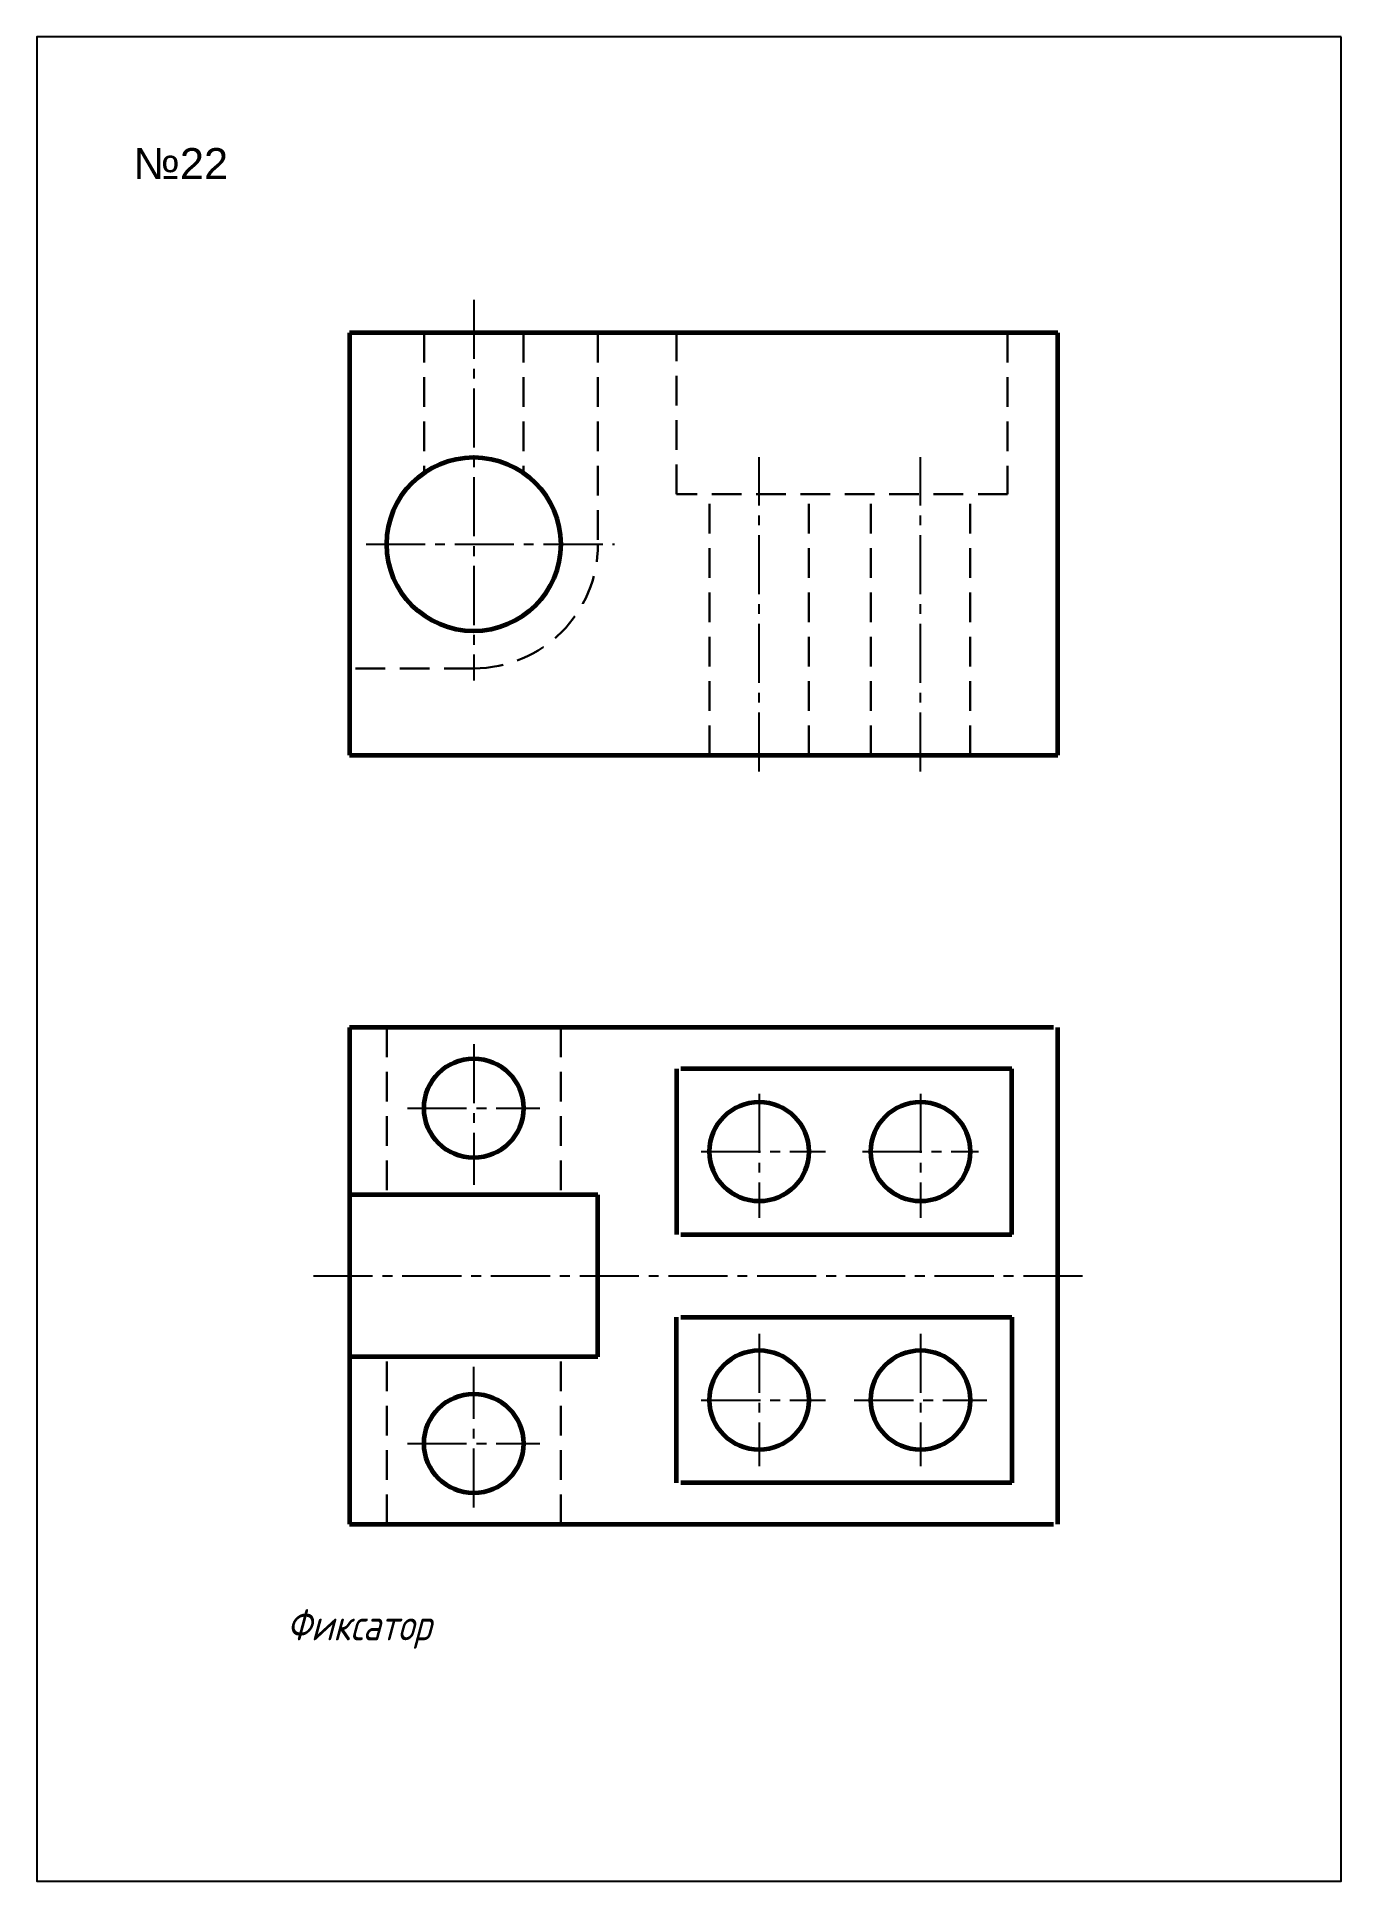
# Model space of a CAD drawing. Header units: millimetres. Extents: x 0 to 210, y 0 to 297.
import ezdxf

# ---------------------------------------------------------------- set-up
doc = ezdxf.new("R2010")
doc.units = ezdxf.units.MM
doc.header["$LTSCALE"] = 0.5
doc.linetypes.add('CENTER2', pattern=[28.575, 19.05, -3.175, 3.175, -3.175])
doc.linetypes.add('DASHED2', pattern=[9.525, 6.35, -3.175])
doc.layers.get('0').update_dxf_attribs({"linetype": 'CONTINUOUS'})
doc.layers.get('Defpoints').update_dxf_attribs({"linetype": 'CONTINUOUS'})
doc.styles.get("Standard").update_dxf_attribs({"font": 'isocpeur.ttf', "width": 0.8, "oblique": 15})
doc.styles.add('АРИАЛ-5(1)', font='ARIAL.TTF', dxfattribs={"height": 5})

msp = doc.modelspace()

# ---------------------------------------------------------------- linework, layer by layer
at = {"linetype": 'CENTER2'}
for p, q in [((70.34, 254.67), (70.34, 193.33)), ((116.3, 178.67), (116.3, 229.33)), ((142.27, 178.67), (142.27, 229.33)), ((53, 215.3), (93, 215.3)), ((70.34, 134.81), (70.34, 112.15)), ((116.3, 126.81), (116.3, 106.81)), ((142.27, 126.81), (142.27, 106.81)), ((59.67, 124.48), (81, 124.48)), ((106.97, 117.48), (126.97, 117.48)), ((132.94, 117.48), (151.6, 117.48)), ((44.54, 97.48), (169.03, 97.48)), ((116.3, 88.15), (116.3, 66.81)), ((142.27, 88.15), (142.27, 66.81)), ((70.34, 60.15), (70.34, 82.81)), ((106.97, 77.48), (126.97, 77.48)), ((131.6, 77.48), (152.94, 77.48)), ((59.67, 70.48), (81, 70.48))]:
    msp.add_line(p, q, dxfattribs=at)
at = {"color": 7, "lineweight": 60, "ltscale": 0.5}
for p, q in [((164.37, 249.33), (50.34, 249.33)), ((50.34, 249.33), (50.34, 181.33)), ((164.37, 181.33), (164.37, 249.33)), ((50.34, 181.33), (164.37, 181.33)), ((163.67, 137.48), (50.34, 137.48)), ((50.34, 137.48), (50.34, 57.48)), ((164.37, 57.48), (164.37, 137.48)), ((102.97, 130.81), (102.97, 104.15)), ((157, 130.81), (103.67, 130.81)), ((157, 104.15), (157, 130.81)), ((90.34, 110.51), (50.34, 110.51)), ((90.34, 84.45), (90.34, 110.51)), ((103.67, 104.15), (157, 104.15)), ((102.97, 64.15), (102.97, 90.81)), ((103.67, 90.81), (157, 90.81)), ((157, 90.81), (157, 64.15)), ((90.34, 84.45), (50.34, 84.45)), ((157, 64.15), (103.67, 64.15)), ((50.34, 57.48), (163.67, 57.48))]:
    msp.add_line(p, q, dxfattribs=at)
at = {"color": 7, "linetype": 'DASHED2', "lineweight": 30, "ltscale": 1.5}
for p, q in [((62.34, 249.33), (62.34, 226.79)), ((78.34, 249.33), (78.34, 226.79)), ((90.34, 249.33), (90.34, 216)), ((102.97, 223.37), (102.97, 249.33)), ((156.3, 249.33), (156.3, 223.37)), ((156.3, 223.37), (102.97, 223.37)), ((108.3, 181.33), (108.3, 223.37)), ((124.3, 181.33), (124.3, 223.37)), ((134.27, 181.33), (134.27, 223.37)), ((150.27, 181.33), (150.27, 223.37)), ((70.34, 195.3), (50.34, 195.3)), ((56.34, 137.48), (56.34, 110.51)), ((84.34, 137.48), (84.34, 110.51)), ((56.34, 57.48), (56.34, 84.45)), ((84.34, 57.48), (84.34, 84.45))]:
    msp.add_line(p, q, dxfattribs=at)
at = {"linetype": 'Continuous', "lineweight": -3}
msp.add_line((50.34, 97.48), (50.34, 124.48), dxfattribs=at)
at = {"color": 7, "lineweight": 60, "ltscale": 0.5}
for centre, radius in [((70.34, 215.3), 14), ((70.34, 124.48), 8), ((116.3, 117.48), 8), ((142.27, 117.48), 8), ((116.3, 77.48), 8), ((142.27, 77.48), 8), ((70.34, 70.48), 8)]:
    msp.add_circle(centre, radius, dxfattribs=at)
at = {"color": 7, "linetype": 'DASHED2', "lineweight": 30, "ltscale": 1.5}
msp.add_arc((70.34, 215.3), 20, 270, 0, dxfattribs=at)
at = {"layer": 'Defpoints'}
msp.add_lwpolyline([(210, 297), (0, 297), (0, 0), (210, 0)], close=True, dxfattribs=at)

# ---------------------------------------------------------------- texts
at = {"color": 7, "linetype": 'Continuous', "lineweight": -3, "style": 'АРИАЛ-5(1)'}
msp.add_text('№22', height=5, dxfattribs=at).set_placement((15.53, 274.09))
at = {"oblique": 15, "width": 0.8}
msp.add_text('Фиксатор', height=5, dxfattribs=at).set_placement((40.18, 38.77))

doc.saveas('drawing.dxf')
